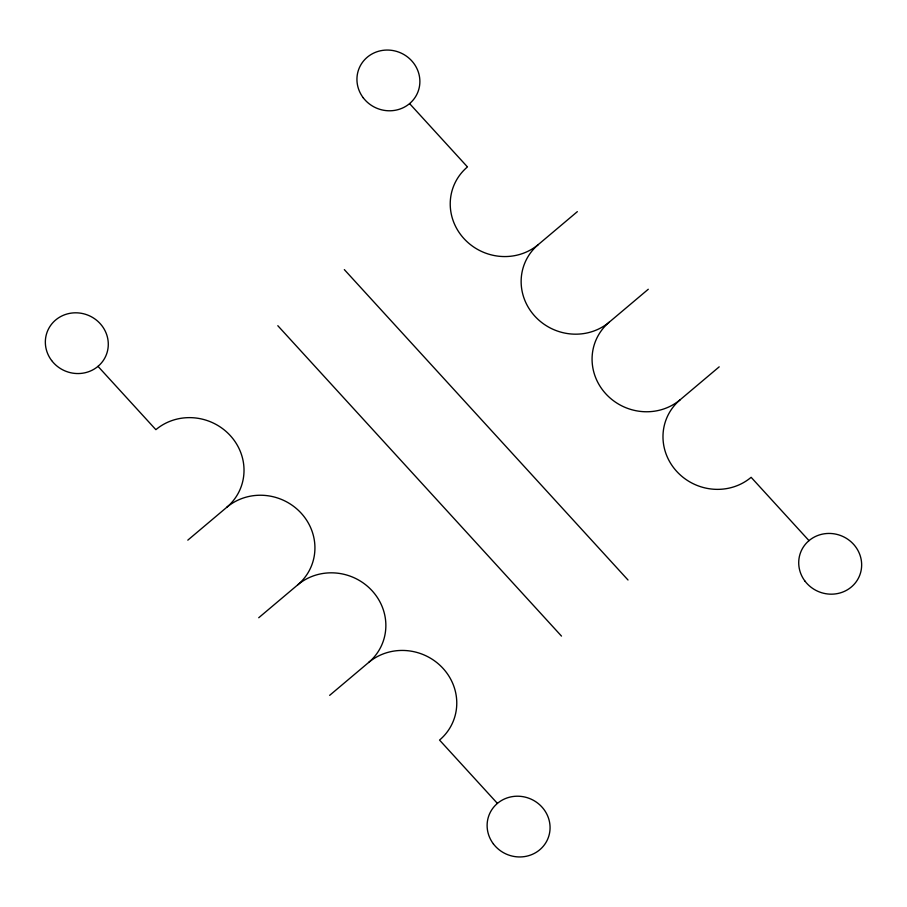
<?xml version="1.0" encoding="UTF-8"?>
<svg xmlns="http://www.w3.org/2000/svg" width="907" height="907" viewBox="0 0 907 907"><rect width="100%" height="100%" fill="white"/><g stroke="black" fill="none" stroke-linecap="round" stroke-linejoin="round"><path stroke-width="1.36" d="M187.806 540.153L226.784 507.285A53.059 50.463 22.4 0 1 301.215 513.215A53.059 50.463 22.4 0 1 297.7 584.879L258.722 617.746M467.456 166.922A53.059 50.463 22.4 0 0 463.942 238.586A53.059 50.463 22.4 0 0 538.373 244.516L577.351 211.648M538.373 244.516A53.059 50.463 22.4 0 0 534.858 316.192A53.059 50.463 22.4 0 0 609.3 322.121L648.278 289.254M329.649 695.352L368.627 662.484A53.059 50.463 22.4 0 1 443.058 668.414A53.059 50.463 22.4 0 1 439.544 740.078L497.41 803.398M609.3 322.121A53.059 50.463 22.4 0 0 605.785 393.785A53.059 50.463 22.4 0 0 680.216 399.715L719.194 366.847M409.59 103.602L466.867 166.276M808.999 540.64L751.132 477.32A53.059 50.463 22.4 0 1 676.701 471.391A53.059 50.463 22.4 0 1 680.216 399.715M344.331 269.606L628.007 580.004M277.814 325.704L561.49 636.102M98.001 366.36L155.278 429.034M297.7 584.879A53.059 50.463 22.4 0 1 372.142 590.808A53.059 50.463 22.4 0 1 368.627 662.484M155.868 429.68A53.059 50.463 22.4 0 1 230.299 435.609A53.059 50.463 22.4 0 1 226.784 507.285M804.997 581.149A31.7 30.146 22.4 0 0 859.122 576.739A31.7 30.146 22.4 0 0 826.436 533.543A31.7 30.146 22.4 0 0 804.997 581.149M363.219 97.763A31.7 30.146 22.4 0 0 417.345 93.353A31.7 30.146 22.4 0 0 384.659 50.157A31.7 30.146 22.4 0 0 363.219 97.763M51.631 360.533A31.7 30.146 22.4 0 0 105.756 356.111A31.7 30.146 22.4 0 0 73.07 312.915A31.7 30.146 22.4 0 0 51.631 360.533M493.397 843.918A31.7 30.146 22.4 0 0 547.533 839.508A31.7 30.146 22.4 0 0 514.847 796.312A31.7 30.146 22.4 0 0 493.397 843.918"/></g></svg>
